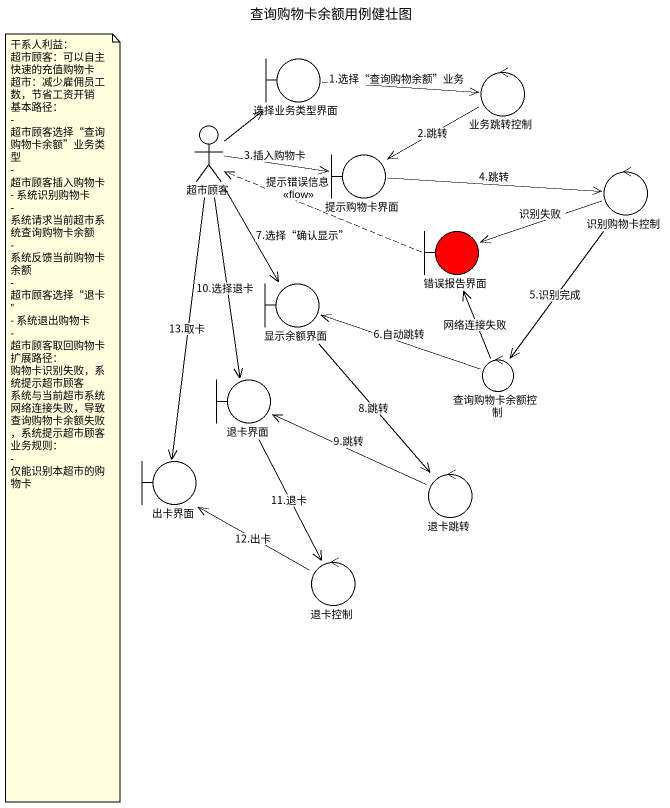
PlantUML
@startuml
title 查询购物卡余额用例健壮图
boundary 选择业务类型界面
control 业务跳转控制
actor 超市顾客
boundary 提示购物卡界面
control 识别购物卡控制
boundary 错误报告界面 #FF0000
boundary 显示余额界面
boundary 退卡界面
control 查询购物卡余额控制
boundary 出卡界面
control 退卡跳转
control 退卡控制
选择业务类型界面 -right-> 业务跳转控制 : 1.选择“查询购物余额”业务
业务跳转控制 -left-> 提示购物卡界面 : 2.跳转
超市顾客 -up-> 选择业务类型界面
超市顾客 -right-> 提示购物卡界面 : 3.插入购物卡
超市顾客 --> 显示余额界面 : 7.选择“确认显示”
超市顾客 --> 退卡界面 : 10.选择退卡
超市顾客 --> 出卡界面 : 13.取卡
提示购物卡界面 -right-> 识别购物卡控制 : 4.跳转
识别购物卡控制 -left-> 错误报告界面 : 识别失败
识别购物卡控制 --> 查询购物卡余额控制 : 5.识别完成
错误报告界面 .left.> 超市顾客 : 提示错误信息\n<<flow>>
显示余额界面 --> 退卡跳转 : 8.跳转
退卡界面 --> 退卡控制 : 11.退卡
查询购物卡余额控制 -up-> 错误报告界面 : 网络连接失败
查询购物卡余额控制 -left-> 显示余额界面 : 6.自动跳转
退卡跳转 -left-> 退卡界面 : 9.跳转
退卡控制 -up-> 出卡界面 : 12.出卡
note as N1
  干系人利益：
  超市顾客：可以自主快速的充值购物卡
  超市：减少雇佣员工数，节省工资开销
  基本路径：
  - 超市顾客选择“查询购物卡余额”业务类型
  - 超市顾客插入购物卡
  - 系统识别购物卡
  - 系统请求当前超市系统查询购物卡余额
  - 系统反馈当前购物卡余额
  - 超市顾客选择“退卡”
  - 系统退出购物卡
  - 超市顾客取回购物卡
  扩展路径：
  购物卡识别失败，系统提示超市顾客
  系统与当前超市系统网络连接失败，导致查询购物卡余额失败，系统提示超市顾客
  业务规则：
  - 仅能识别本超市的购物卡
end note
@enduml
